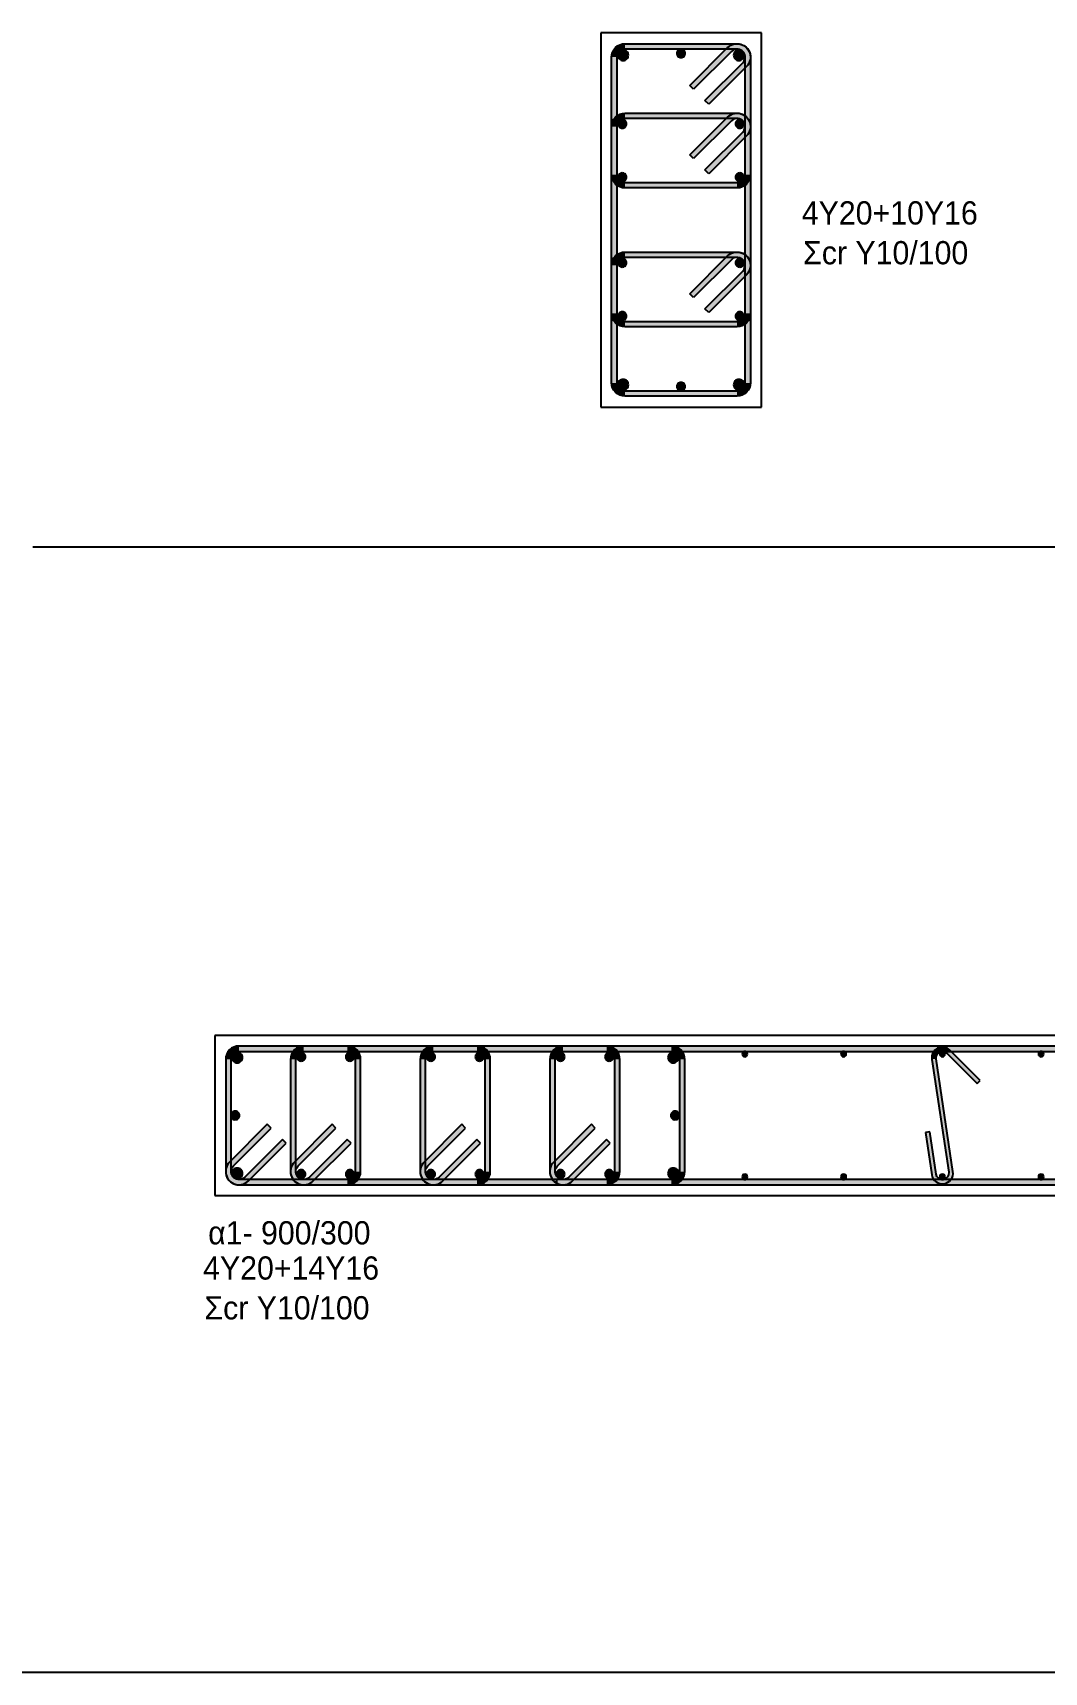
# Model space of a CAD drawing. Header units: millimetres. Extents: x -2171 to 1563, y -1758 to -1505.
# Drawn here: x 583.32 to 592.8, y -1615.62 to -1600.27 of the extents above; entities that cross this region are included whole.
import ezdxf

# ---------------------------------------------------------------- set-up
doc = ezdxf.new("R2010")
doc.units = ezdxf.units.MM
for name, color, linetype in [('Col_Det', 7, 'Continuous'), ('Col_Det_Fill', 7, 'Continuous'), ('Geo_Col_Pro_1', 7, 'Continuous')]:
    doc.layers.add(name, color=color, linetype=linetype)
doc.styles.add('S1Arl22_b_934_161', font='arial.ttf', dxfattribs={"width": 0.933629, "height": 0.002175})

msp = doc.modelspace()

# ---------------------------------------------------------------- hatches: boundary and pattern name
at = {"layer": 'Col_Det_Fill'}
for color, points in [(252, [(588.7966, -1600.499), (588.7466, -1600.499, -0.4142136), (588.8716, -1600.374), (588.8716, -1600.424, 0.4142136)]), (12, [(588.9039, -1600.4813, 0.4142136), (588.8539, -1600.4313, 0.4142136), (588.8039, -1600.4813, 0.4142136), (588.8539, -1600.5313, 0.4142136)]), (252, [(588.8716, -1600.424), (588.8716, -1600.374), (589.9216, -1600.374), (589.9216, -1600.424)]), (12, [(589.4365, -1600.464, 0.4142136), (589.3965, -1600.424, 0.4142136), (589.3565, -1600.464, 0.4142136), (589.3965, -1600.504, 0.4142136)]), (252, [(589.515, -1600.7995), (589.4796, -1600.7642), (589.8332, -1600.4106), (589.8685, -1600.446)]), (252, [(589.8685, -1600.446), (589.8332, -1600.4106, -0.6681786), (590.0466, -1600.499), (589.9966, -1600.499, 0.6681786)]), (12, [(589.9892, -1600.4813, 0.4142136), (589.9392, -1600.4313, 0.4142136), (589.8892, -1600.4813, 0.4142136), (589.9392, -1600.5313, 0.4142136)]), (252, [(589.9216, -1600.424), (589.9216, -1600.374, -0.6681786), (590.01, -1600.5874), (589.9746, -1600.552, 0.6681786)]), (252, [(588.7966, -1603.549), (588.7466, -1603.549), (588.7466, -1600.499), (588.7966, -1600.499)]), (252, [(589.9746, -1600.552), (590.01, -1600.5874), (589.6564, -1600.941), (589.621, -1600.9056)]), (252, [(589.9966, -1600.499), (590.0466, -1600.499), (590.0466, -1603.549), (589.9966, -1603.549)]), (252, [(588.7966, -1601.149), (588.7466, -1601.149, -0.4142136), (588.8716, -1601.024), (588.8716, -1601.074, 0.4142136)]), (252, [(588.8716, -1601.074), (588.8716, -1601.024), (589.9216, -1601.024), (589.9216, -1601.074)]), (252, [(589.515, -1601.4495), (589.4796, -1601.4142), (589.8332, -1601.0606), (589.8685, -1601.096)]), (252, [(589.8685, -1601.096), (589.8332, -1601.0606, -0.6681786), (590.0466, -1601.149), (589.9966, -1601.149, 0.6681786)]), (252, [(589.9216, -1601.074), (589.9216, -1601.024, -0.6681786), (590.01, -1601.2374), (589.9746, -1601.202, 0.6681786)]), (252, [(588.7966, -1601.599), (588.7466, -1601.599), (588.7466, -1601.149), (588.7966, -1601.149)]), (56, [(588.8868, -1601.1243, 0.4142136), (588.8468, -1601.0843, 0.4142136), (588.8068, -1601.1243, 0.4142136), (588.8468, -1601.1643, 0.4142136)]), (252, [(589.9746, -1601.202), (590.01, -1601.2374), (589.6564, -1601.591), (589.621, -1601.5556)]), (56, [(589.9863, -1601.1243, 0.4142136), (589.9463, -1601.0843, 0.4142136), (589.9063, -1601.1243, 0.4142136), (589.9463, -1601.1643, 0.4142136)]), (252, [(589.9966, -1601.149), (590.0466, -1601.149), (590.0466, -1601.599), (589.9966, -1601.599)]), (252, [(588.8716, -1601.674), (588.8716, -1601.724, -0.4142136), (588.7466, -1601.599), (588.7966, -1601.599, 0.4142136)]), (56, [(588.8868, -1601.6238, 0.4142136), (588.8468, -1601.5838, 0.4142136), (588.8068, -1601.6238, 0.4142136), (588.8468, -1601.6638, 0.4142136)]), (252, [(589.9216, -1601.674), (589.9216, -1601.724), (588.8716, -1601.724), (588.8716, -1601.674)]), (56, [(589.9863, -1601.6238, 0.4142136), (589.9463, -1601.5838, 0.4142136), (589.9063, -1601.6238, 0.4142136), (589.9463, -1601.6638, 0.4142136)]), (252, [(589.9966, -1601.599), (590.0466, -1601.599, -0.4142136), (589.9216, -1601.724), (589.9216, -1601.674, 0.4142136)]), (252, [(588.7966, -1602.449), (588.7466, -1602.449, -0.4142136), (588.8716, -1602.324), (588.8716, -1602.374, 0.4142136)]), (252, [(588.7966, -1602.899), (588.7466, -1602.899), (588.7466, -1602.449), (588.7966, -1602.449)]), (56, [(588.8868, -1602.4243, 0.4142136), (588.8468, -1602.3843, 0.4142136), (588.8068, -1602.4243, 0.4142136), (588.8468, -1602.4643, 0.4142136)]), (252, [(588.8716, -1602.374), (588.8716, -1602.324), (589.9216, -1602.324), (589.9216, -1602.374)]), (252, [(589.515, -1602.7495), (589.4796, -1602.7142), (589.8332, -1602.3606), (589.8685, -1602.396)]), (252, [(589.8685, -1602.396), (589.8332, -1602.3606, -0.6681786), (590.0466, -1602.449), (589.9966, -1602.449, 0.6681786)]), (56, [(589.9863, -1602.4243, 0.4142136), (589.9463, -1602.3843, 0.4142136), (589.9063, -1602.4243, 0.4142136), (589.9463, -1602.4643, 0.4142136)]), (252, [(589.9216, -1602.374), (589.9216, -1602.324, -0.6681786), (590.01, -1602.5374), (589.9746, -1602.502, 0.6681786)]), (252, [(589.9966, -1602.449), (590.0466, -1602.449), (590.0466, -1602.899), (589.9966, -1602.899)]), (252, [(589.9746, -1602.502), (590.01, -1602.5374), (589.6564, -1602.891), (589.621, -1602.8556)]), (252, [(588.8716, -1602.974), (588.8716, -1603.024, -0.4142136), (588.7466, -1602.899), (588.7966, -1602.899, 0.4142136)]), (56, [(588.8868, -1602.9238, 0.4142136), (588.8468, -1602.8838, 0.4142136), (588.8068, -1602.9238, 0.4142136), (588.8468, -1602.9638, 0.4142136)]), (56, [(589.9863, -1602.9238, 0.4142136), (589.9463, -1602.8838, 0.4142136), (589.9063, -1602.9238, 0.4142136), (589.9463, -1602.9638, 0.4142136)]), (252, [(589.9966, -1602.899), (590.0466, -1602.899, -0.4142136), (589.9216, -1603.024), (589.9216, -1602.974, 0.4142136)]), (252, [(589.9216, -1602.974), (589.9216, -1603.024), (588.8716, -1603.024), (588.8716, -1602.974)]), (12, [(588.9039, -1603.5667, 0.4142136), (588.8539, -1603.5167, 0.4142136), (588.8039, -1603.5667, 0.4142136), (588.8539, -1603.6167, 0.4142136)]), (12, [(589.9892, -1603.5667, 0.4142136), (589.9392, -1603.5167, 0.4142136), (589.8892, -1603.5667, 0.4142136), (589.9392, -1603.6167, 0.4142136)]), (252, [(588.8716, -1603.624), (588.8716, -1603.674, -0.4142136), (588.7466, -1603.549), (588.7966, -1603.549, 0.4142136)]), (252, [(589.9216, -1603.624), (589.9216, -1603.674), (588.8716, -1603.674), (588.8716, -1603.624)]), (12, [(589.4365, -1603.584, 0.4142136), (589.3965, -1603.544, 0.4142136), (589.3565, -1603.584, 0.4142136), (589.3965, -1603.624, 0.4142136)]), (252, [(589.9966, -1603.549), (590.0466, -1603.549, -0.4142136), (589.9216, -1603.674), (589.9216, -1603.624, 0.4142136)]), (252, [(585.2565, -1609.807), (585.2565, -1609.757, 0.4142136), (585.1315, -1609.882), (585.1815, -1609.882, -0.4142136)]), (12, [(585.1888, -1609.8644, 0.4142136), (585.2388, -1609.9144, 0.4142136), (585.2888, -1609.8644, 0.4142136), (585.2388, -1609.8144, 0.4142136)]), (252, [(589.3065, -1609.807), (589.3065, -1609.757), (585.2565, -1609.757), (585.2565, -1609.807)]), (252, [(585.8636, -1609.807), (585.8636, -1609.757, 0.4142136), (585.7386, -1609.882), (585.7886, -1609.882, -0.4142136)]), (56, [(585.7989, -1609.8573, 0.4142136), (585.8389, -1609.8973, 0.4142136), (585.8789, -1609.8573, 0.4142136), (585.8389, -1609.8173, 0.4142136)]), (252, [(586.2707, -1609.807), (586.2707, -1609.757), (585.8636, -1609.757), (585.8636, -1609.807)]), (56, [(586.2555, -1609.8573, 0.4142136), (586.2955, -1609.8973, 0.4142136), (586.3355, -1609.8573, 0.4142136), (586.2955, -1609.8173, 0.4142136)]), (252, [(586.3457, -1609.882), (586.3957, -1609.882, 0.4142136), (586.2707, -1609.757), (586.2707, -1609.807, -0.4142136)]), (252, [(587.0779, -1609.807), (587.0779, -1609.757, 0.4142136), (586.9529, -1609.882), (587.0029, -1609.882, -0.4142136)]), (56, [(587.0131, -1609.8573, 0.4142136), (587.0531, -1609.8973, 0.4142136), (587.0931, -1609.8573, 0.4142136), (587.0531, -1609.8173, 0.4142136)]), (252, [(587.485, -1609.807), (587.485, -1609.757), (587.0779, -1609.757), (587.0779, -1609.807)]), (56, [(587.4698, -1609.8573, 0.4142136), (587.5098, -1609.8973, 0.4142136), (587.5498, -1609.8573, 0.4142136), (587.5098, -1609.8173, 0.4142136)]), (252, [(587.56, -1609.882), (587.61, -1609.882, 0.4142136), (587.485, -1609.757), (587.485, -1609.807, -0.4142136)]), (252, [(588.2922, -1609.807), (588.2922, -1609.757, 0.4142136), (588.1672, -1609.882), (588.2172, -1609.882, -0.4142136)]), (56, [(588.2274, -1609.8573, 0.4142136), (588.2674, -1609.8973, 0.4142136), (588.3074, -1609.8573, 0.4142136), (588.2674, -1609.8173, 0.4142136)]), (252, [(600.0837, -1609.807), (600.0837, -1609.757), (588.2299, -1609.757), (588.2299, -1609.807)]), (252, [(588.6993, -1609.807), (588.6993, -1609.757), (588.2922, -1609.757), (588.2922, -1609.807)]), (56, [(588.6841, -1609.8573, 0.4142136), (588.7241, -1609.8973, 0.4142136), (588.7641, -1609.8573, 0.4142136), (588.7241, -1609.8173, 0.4142136)]), (252, [(588.7743, -1609.882), (588.8243, -1609.882, 0.4142136), (588.6993, -1609.757), (588.6993, -1609.807, -0.4142136)]), (12, [(589.2741, -1609.8644, 0.4142136), (589.3241, -1609.9144, 0.4142136), (589.3741, -1609.8644, 0.4142136), (589.3241, -1609.8144, 0.4142136)]), (252, [(589.3815, -1609.882), (589.4315, -1609.882, 0.4142136), (589.3065, -1609.757), (589.3065, -1609.807, -0.4142136)]), (133, [(589.9694, -1609.832, 0.4142136), (589.9944, -1609.857, 0.4142136), (590.0194, -1609.832, 0.4142136), (589.9944, -1609.807, 0.4142136)]), (133, [(590.8944, -1609.832, 0.4142136), (590.9194, -1609.857, 0.4142136), (590.9444, -1609.832, 0.4142136), (590.9194, -1609.807, 0.4142136)]), (252, [(591.7455, -1609.8819), (591.7851, -1609.8759, -0.7233449), (591.8868, -1609.8246), (591.9151, -1609.7963, 0.7233449)]), (133, [(591.8194, -1609.832, 0.4142136), (591.8444, -1609.857, 0.4142136), (591.8694, -1609.832, 0.4142136), (591.8444, -1609.807, 0.4142136)]), (252, [(591.9151, -1609.7963), (591.8868, -1609.8246), (592.1697, -1610.1075), (592.1979, -1610.0792)]), (133, [(592.7444, -1609.832, 0.4142136), (592.7694, -1609.857, 0.4142136), (592.7944, -1609.832, 0.4142136), (592.7694, -1609.807, 0.4142136)]), (252, [(585.1815, -1609.882), (585.1315, -1609.882), (585.1315, -1610.932), (585.1815, -1610.932)]), (252, [(585.7886, -1609.882), (585.7386, -1609.882), (585.7386, -1610.932), (585.7886, -1610.932)]), (252, [(586.3457, -1610.932), (586.3957, -1610.932), (586.3957, -1609.882), (586.3457, -1609.882)]), (252, [(587.0029, -1609.882), (586.9529, -1609.882), (586.9529, -1610.932), (587.0029, -1610.932)]), (252, [(587.56, -1610.932), (587.61, -1610.932), (587.61, -1609.882), (587.56, -1609.882)]), (252, [(588.2172, -1609.882), (588.1672, -1609.882), (588.1672, -1610.932), (588.2172, -1610.932)]), (252, [(588.7743, -1610.932), (588.8243, -1610.932), (588.8243, -1609.882), (588.7743, -1609.882)]), (252, [(589.3815, -1610.932), (589.4315, -1610.932), (589.4315, -1609.882), (589.3815, -1609.882)]), (252, [(591.9037, -1610.9382), (591.9433, -1610.9322), (591.7851, -1609.8759), (591.7455, -1609.8819)]), (133, [(585.1815, -1610.4071, 0.4142136), (585.2215, -1610.4471, 0.4142136), (585.2615, -1610.4071, 0.4142136), (585.2215, -1610.3671, 0.4142136)]), (133, [(589.3015, -1610.407, 0.4142136), (589.3415, -1610.447, 0.4142136), (589.3815, -1610.407, 0.4142136), (589.3415, -1610.367, 0.4142136)]), (252, [(585.557, -1610.5255), (585.5216, -1610.4901), (585.1681, -1610.8437), (585.2034, -1610.879)]), (252, [(586.1641, -1610.5255), (586.1288, -1610.4901), (585.7752, -1610.8437), (585.8106, -1610.879)]), (252, [(587.3784, -1610.5255), (587.3431, -1610.4901), (586.9895, -1610.8437), (587.0249, -1610.879)]), (252, [(588.5927, -1610.5255), (588.5573, -1610.4901), (588.2038, -1610.8437), (588.2391, -1610.879)]), (252, [(591.7258, -1610.5603), (591.6862, -1610.5663), (591.7455, -1610.9619), (591.7851, -1610.9559)]), (252, [(585.3095, -1610.9851), (585.3448, -1611.0204), (585.6984, -1610.6669), (585.663, -1610.6315)]), (252, [(585.9166, -1610.9851), (585.952, -1611.0204), (586.3055, -1610.6669), (586.2702, -1610.6315)]), (252, [(587.1309, -1610.9851), (587.1663, -1611.0204), (587.5198, -1610.6669), (587.4845, -1610.6315)]), (252, [(588.3452, -1610.9851), (588.3806, -1611.0204), (588.7341, -1610.6669), (588.6988, -1610.6315)]), (252, [(585.2034, -1610.879), (585.1681, -1610.8437, 0.6681786), (585.2565, -1611.057), (585.2565, -1611.007, -0.6681786)]), (252, [(585.8106, -1610.879), (585.7752, -1610.8437, 0.6681786), (585.8636, -1611.057), (585.8636, -1611.007, -0.6681786)]), (252, [(587.0249, -1610.879), (586.9895, -1610.8437, 0.6681786), (587.0779, -1611.057), (587.0779, -1611.007, -0.6681786)]), (252, [(588.2391, -1610.879), (588.2038, -1610.8437, 0.6681786), (588.2922, -1611.057), (588.2922, -1611.007, -0.6681786)]), (252, [(585.1815, -1610.932), (585.1315, -1610.932, 0.6681786), (585.3448, -1611.0204), (585.3095, -1610.9851, -0.6681786)]), (12, [(585.1888, -1610.9497, 0.4142136), (585.2388, -1610.9997, 0.4142136), (585.2888, -1610.9497, 0.4142136), (585.2388, -1610.8997, 0.4142136)]), (252, [(585.2565, -1611.007), (585.2565, -1611.057), (589.3065, -1611.057), (589.3065, -1611.007)]), (252, [(585.7886, -1610.932), (585.7386, -1610.932, 0.6681786), (585.952, -1611.0204), (585.9166, -1610.9851, -0.6681786)]), (56, [(585.7989, -1610.9568, 0.4142136), (585.8389, -1610.9968, 0.4142136), (585.8789, -1610.9568, 0.4142136), (585.8389, -1610.9168, 0.4142136)]), (252, [(585.8636, -1611.007), (585.8636, -1611.057), (586.2707, -1611.057), (586.2707, -1611.007)]), (56, [(586.2555, -1610.9568, 0.4142136), (586.2955, -1610.9968, 0.4142136), (586.3355, -1610.9568, 0.4142136), (586.2955, -1610.9168, 0.4142136)]), (252, [(586.2707, -1611.007), (586.2707, -1611.057, 0.4142136), (586.3957, -1610.932), (586.3457, -1610.932, -0.4142136)]), (252, [(587.0029, -1610.932), (586.9529, -1610.932, 0.6681786), (587.1663, -1611.0204), (587.1309, -1610.9851, -0.6681786)]), (56, [(587.0131, -1610.9568, 0.4142136), (587.0531, -1610.9968, 0.4142136), (587.0931, -1610.9568, 0.4142136), (587.0531, -1610.9168, 0.4142136)]), (252, [(587.0779, -1611.007), (587.0779, -1611.057), (587.485, -1611.057), (587.485, -1611.007)]), (56, [(587.4698, -1610.9568, 0.4142136), (587.5098, -1610.9968, 0.4142136), (587.5498, -1610.9568, 0.4142136), (587.5098, -1610.9168, 0.4142136)]), (252, [(587.485, -1611.007), (587.485, -1611.057, 0.4142136), (587.61, -1610.932), (587.56, -1610.932, -0.4142136)]), (252, [(588.2172, -1610.932), (588.1672, -1610.932, 0.6681786), (588.3806, -1611.0204), (588.3452, -1610.9851, -0.6681786)]), (56, [(588.2274, -1610.9568, 0.4142136), (588.2674, -1610.9968, 0.4142136), (588.3074, -1610.9568, 0.4142136), (588.2674, -1610.9168, 0.4142136)]), (252, [(588.2299, -1611.007), (588.2299, -1611.057), (600.0837, -1611.057), (600.0837, -1611.007)]), (252, [(588.2922, -1611.007), (588.2922, -1611.057), (588.6993, -1611.057), (588.6993, -1611.007)]), (56, [(588.6841, -1610.9568, 0.4142136), (588.7241, -1610.9968, 0.4142136), (588.7641, -1610.9568, 0.4142136), (588.7241, -1610.9168, 0.4142136)]), (252, [(588.6993, -1611.007), (588.6993, -1611.057, 0.4142136), (588.8243, -1610.932), (588.7743, -1610.932, -0.4142136)]), (12, [(589.2741, -1610.9497, 0.4142136), (589.3241, -1610.9997, 0.4142136), (589.3741, -1610.9497, 0.4142136), (589.3241, -1610.8997, 0.4142136)]), (252, [(589.3065, -1611.007), (589.3065, -1611.057, 0.4142136), (589.4315, -1610.932), (589.3815, -1610.932, -0.4142136)]), (133, [(589.9694, -1610.982, 0.4142136), (589.9944, -1611.007, 0.4142136), (590.0194, -1610.982, 0.4142136), (589.9944, -1610.957, 0.4142136)]), (133, [(590.8944, -1610.982, 0.4142136), (590.9194, -1611.007, 0.4142136), (590.9444, -1610.982, 0.4142136), (590.9194, -1610.957, 0.4142136)]), (252, [(591.7851, -1610.9559), (591.7455, -1610.9619, 1), (591.9433, -1610.9322), (591.9037, -1610.9382, -1)]), (133, [(591.8194, -1610.982, 0.4142136), (591.8444, -1611.007, 0.4142136), (591.8694, -1610.982, 0.4142136), (591.8444, -1610.957, 0.4142136)]), (133, [(592.7444, -1610.982, 0.4142136), (592.7694, -1611.007, 0.4142136), (592.7944, -1610.982, 0.4142136), (592.7694, -1610.957, 0.4142136)])]:
    msp.add_hatch(color=color, dxfattribs=at).paths.add_polyline_path(points)

# ---------------------------------------------------------------- linework, layer by layer
at = {"layer": 'Col_Det', "color": 7}
for points in [[(590.1491, -1600.2715), (588.6441, -1600.2715)], [(588.6441, -1600.2715), (588.6441, -1603.7765)], [(590.1491, -1603.7765), (590.1491, -1600.2715)], [(588.8716, -1600.374), (589.9216, -1600.374)], [(589.9216, -1600.424), (588.8716, -1600.424)], [(589.4796, -1600.7642), (589.8332, -1600.4106)], [(589.8685, -1600.446), (589.515, -1600.7995)], [(588.7466, -1603.549), (588.7466, -1600.499)], [(588.7966, -1600.499), (588.7966, -1603.549)], [(589.621, -1600.9056), (589.9746, -1600.552)], [(590.01, -1600.5874), (589.6564, -1600.941)], [(589.9966, -1603.549), (589.9966, -1600.499)], [(590.0466, -1600.499), (590.0466, -1603.549)], [(589.515, -1600.7995), (589.4796, -1600.7642)], [(589.6564, -1600.941), (589.621, -1600.9056)], [(588.8716, -1601.024), (589.9216, -1601.024)], [(589.9216, -1601.074), (588.8716, -1601.074)], [(589.4796, -1601.4142), (589.8332, -1601.0606)], [(588.7466, -1601.599), (588.7466, -1601.149)], [(588.7966, -1601.149), (588.7966, -1601.599)], [(589.8685, -1601.096), (589.515, -1601.4495)], [(589.621, -1601.5556), (589.9746, -1601.202)], [(589.9966, -1601.599), (589.9966, -1601.149)], [(590.0466, -1601.149), (590.0466, -1601.599)], [(590.01, -1601.2374), (589.6564, -1601.591)], [(589.515, -1601.4495), (589.4796, -1601.4142)], [(588.8716, -1601.674), (589.9216, -1601.674)], [(589.6564, -1601.591), (589.621, -1601.5556)], [(589.9216, -1601.724), (588.8716, -1601.724)], [(588.7466, -1602.899), (588.7466, -1602.449)], [(588.7966, -1602.449), (588.7966, -1602.899)], [(588.8716, -1602.324), (589.9216, -1602.324)], [(589.9216, -1602.374), (588.8716, -1602.374)], [(589.4796, -1602.7142), (589.8332, -1602.3606)], [(589.8685, -1602.396), (589.515, -1602.7495)], [(589.9966, -1602.899), (589.9966, -1602.449)], [(590.0466, -1602.449), (590.0466, -1602.899)], [(589.621, -1602.8556), (589.9746, -1602.502)], [(590.01, -1602.5374), (589.6564, -1602.891)], [(589.515, -1602.7495), (589.4796, -1602.7142)], [(589.6564, -1602.891), (589.621, -1602.8556)], [(588.8716, -1602.974), (589.9216, -1602.974)], [(589.9216, -1603.024), (588.8716, -1603.024)], [(588.8716, -1603.624), (589.9216, -1603.624)], [(589.9216, -1603.674), (588.8716, -1603.674)], [(588.6441, -1603.7765), (590.1491, -1603.7765)], [(603.2822, -1609.657), (585.0315, -1609.657)], [(585.0315, -1609.657), (585.0315, -1611.157)], [(589.3065, -1609.757), (585.2565, -1609.757)], [(585.2565, -1609.807), (589.3065, -1609.807)], [(586.2707, -1609.757), (585.8636, -1609.757)], [(585.8636, -1609.807), (586.2707, -1609.807)], [(587.485, -1609.757), (587.0779, -1609.757)], [(587.0779, -1609.807), (587.485, -1609.807)], [(600.0837, -1609.757), (588.2299, -1609.757)], [(588.2299, -1609.757), (588.2299, -1609.807)], [(588.2299, -1609.807), (600.0837, -1609.807)], [(588.6993, -1609.757), (588.2922, -1609.757)], [(588.2922, -1609.807), (588.6993, -1609.807)], [(592.1979, -1610.0792), (591.9151, -1609.7963)], [(585.1315, -1609.882), (585.1315, -1610.932)], [(585.1815, -1610.932), (585.1815, -1609.882)], [(585.7386, -1609.882), (585.7386, -1610.932)], [(585.7886, -1610.932), (585.7886, -1609.882)], [(586.3457, -1609.882), (586.3457, -1610.932)], [(586.3957, -1610.932), (586.3957, -1609.882)], [(586.9529, -1609.882), (586.9529, -1610.932)], [(587.0029, -1610.932), (587.0029, -1609.882)], [(587.56, -1609.882), (587.56, -1610.932)], [(587.61, -1610.932), (587.61, -1609.882)], [(588.1672, -1609.882), (588.1672, -1610.932)], [(588.2172, -1610.932), (588.2172, -1609.882)], [(588.7743, -1609.882), (588.7743, -1610.932)], [(588.8243, -1610.932), (588.8243, -1609.882)], [(589.3815, -1609.882), (589.3815, -1610.932)], [(589.4315, -1610.932), (589.4315, -1609.882)], [(591.7455, -1609.8819), (591.9037, -1610.9382)], [(591.9433, -1610.9322), (591.7851, -1609.8759)], [(591.8868, -1609.8246), (592.1697, -1610.1075)], [(592.1697, -1610.1075), (592.1979, -1610.0792)], [(585.5216, -1610.4901), (585.1681, -1610.8437)], [(585.2034, -1610.879), (585.557, -1610.5255)], [(585.557, -1610.5255), (585.5216, -1610.4901)], [(586.1288, -1610.4901), (585.7752, -1610.8437)], [(585.8106, -1610.879), (586.1641, -1610.5255)], [(586.1641, -1610.5255), (586.1288, -1610.4901)], [(587.3431, -1610.4901), (586.9895, -1610.8437)], [(587.0249, -1610.879), (587.3784, -1610.5255)], [(587.3784, -1610.5255), (587.3431, -1610.4901)], [(588.5573, -1610.4901), (588.2038, -1610.8437)], [(588.2391, -1610.879), (588.5927, -1610.5255)], [(588.5927, -1610.5255), (588.5573, -1610.4901)], [(591.7258, -1610.5603), (591.6862, -1610.5663)], [(591.6862, -1610.5663), (591.7455, -1610.9619)], [(591.7851, -1610.9559), (591.7258, -1610.5603)], [(585.663, -1610.6315), (585.3095, -1610.9851)], [(585.3448, -1611.0204), (585.6984, -1610.6669)], [(585.6984, -1610.6669), (585.663, -1610.6315)], [(586.2702, -1610.6315), (585.9166, -1610.9851)], [(585.952, -1611.0204), (586.3055, -1610.6669)], [(586.3055, -1610.6669), (586.2702, -1610.6315)], [(587.4845, -1610.6315), (587.1309, -1610.9851)], [(587.1663, -1611.0204), (587.5198, -1610.6669)], [(587.5198, -1610.6669), (587.4845, -1610.6315)], [(588.6988, -1610.6315), (588.3452, -1610.9851)], [(588.3806, -1611.0204), (588.7341, -1610.6669)], [(588.7341, -1610.6669), (588.6988, -1610.6315)], [(589.3065, -1611.007), (585.2565, -1611.007)], [(586.2707, -1611.007), (585.8636, -1611.007)], [(587.485, -1611.007), (587.0779, -1611.007)], [(588.2299, -1611.007), (588.2299, -1611.057)], [(600.0837, -1611.007), (588.2299, -1611.007)], [(588.6993, -1611.007), (588.2922, -1611.007)], [(585.0315, -1611.157), (603.2822, -1611.157)], [(585.2565, -1611.057), (589.3065, -1611.057)], [(585.8636, -1611.057), (586.2707, -1611.057)], [(587.0779, -1611.057), (587.485, -1611.057)], [(588.2299, -1611.057), (600.0837, -1611.057)], [(588.2922, -1611.057), (588.6993, -1611.057)]]:
    msp.add_lwpolyline(points, dxfattribs=at)
for points in [[(588.7466, -1600.499, -0.4142136), (588.8716, -1600.374)], [(588.8716, -1600.424, 0.4142136), (588.7966, -1600.499, 0.4142136)], [(588.8539, -1600.4313, 0.4142136), (588.8039, -1600.4813, 0.4142136)], [(588.9039, -1600.4813, 0.4142136), (588.8539, -1600.4313, 0.4142136)], [(589.3965, -1600.424, 0.4142136), (589.3565, -1600.464, 0.4142136)], [(589.4365, -1600.464, 0.4142136), (589.3965, -1600.424, 0.4142136)], [(589.8332, -1600.4106, -0.6681786), (590.0466, -1600.499)], [(589.9966, -1600.499, 0.6681786), (589.8685, -1600.446, 0.6681786)], [(589.9392, -1600.4313, 0.4142136), (589.8892, -1600.4813, 0.4142136)], [(589.9216, -1600.374, -0.6681786), (590.01, -1600.5874)], [(589.9746, -1600.552, 0.6681786), (589.9216, -1600.424, 0.6681786)], [(589.9892, -1600.4813, 0.4142136), (589.9392, -1600.4313, 0.4142136)], [(588.8039, -1600.4813, 0.4142136), (588.8539, -1600.5313, 0.4142136)], [(588.8539, -1600.5313, 0.4142136), (588.9039, -1600.4813, 0.4142136)], [(589.3565, -1600.464, 0.4142136), (589.3965, -1600.504, 0.4142136)], [(589.3965, -1600.504, 0.4142136), (589.4365, -1600.464, 0.4142136)], [(589.8892, -1600.4813, 0.4142136), (589.9392, -1600.5313, 0.4142136)], [(589.9392, -1600.5313, 0.4142136), (589.9892, -1600.4813, 0.4142136)], [(588.7466, -1601.149, -0.4142136), (588.8716, -1601.024)], [(588.8716, -1601.074, 0.4142136), (588.7966, -1601.149, 0.4142136)], [(589.8332, -1601.0606, -0.6681786), (590.0466, -1601.149)], [(589.9966, -1601.149, 0.6681786), (589.8685, -1601.096, 0.6681786)], [(589.9216, -1601.024, -0.6681786), (590.01, -1601.2374)], [(589.9746, -1601.202, 0.6681786), (589.9216, -1601.074, 0.6681786)], [(588.8468, -1601.0843, 0.4142136), (588.8068, -1601.1243, 0.4142136)], [(588.8068, -1601.1243, 0.4142136), (588.8468, -1601.1643, 0.4142136)], [(588.8868, -1601.1243, 0.4142136), (588.8468, -1601.0843, 0.4142136)], [(588.8468, -1601.1643, 0.4142136), (588.8868, -1601.1243, 0.4142136)], [(589.9463, -1601.0843, 0.4142136), (589.9063, -1601.1243, 0.4142136)], [(589.9063, -1601.1243, 0.4142136), (589.9463, -1601.1643, 0.4142136)], [(589.9863, -1601.1243, 0.4142136), (589.9463, -1601.0843, 0.4142136)], [(589.9463, -1601.1643, 0.4142136), (589.9863, -1601.1243, 0.4142136)], [(588.8716, -1601.724, -0.4142136), (588.7466, -1601.599)], [(588.7966, -1601.599, 0.4142136), (588.8716, -1601.674, 0.4142136)], [(588.8468, -1601.5838, 0.4142136), (588.8068, -1601.6238, 0.4142136)], [(588.8068, -1601.6238, 0.4142136), (588.8468, -1601.6638, 0.4142136)], [(588.8868, -1601.6238, 0.4142136), (588.8468, -1601.5838, 0.4142136)], [(588.8468, -1601.6638, 0.4142136), (588.8868, -1601.6238, 0.4142136)], [(589.9463, -1601.5838, 0.4142136), (589.9063, -1601.6238, 0.4142136)], [(589.9063, -1601.6238, 0.4142136), (589.9463, -1601.6638, 0.4142136)], [(590.0466, -1601.599, -0.4142136), (589.9216, -1601.724)], [(589.9216, -1601.674, 0.4142136), (589.9966, -1601.599, 0.4142136)], [(589.9863, -1601.6238, 0.4142136), (589.9463, -1601.5838, 0.4142136)], [(589.9463, -1601.6638, 0.4142136), (589.9863, -1601.6238, 0.4142136)], [(588.7466, -1602.449, -0.4142136), (588.8716, -1602.324)], [(588.8716, -1602.374, 0.4142136), (588.7966, -1602.449, 0.4142136)], [(588.8468, -1602.3843, 0.4142136), (588.8068, -1602.4243, 0.4142136)], [(588.8068, -1602.4243, 0.4142136), (588.8468, -1602.4643, 0.4142136)], [(588.8868, -1602.4243, 0.4142136), (588.8468, -1602.3843, 0.4142136)], [(588.8468, -1602.4643, 0.4142136), (588.8868, -1602.4243, 0.4142136)], [(589.8332, -1602.3606, -0.6681786), (590.0466, -1602.449)], [(589.9966, -1602.449, 0.6681786), (589.8685, -1602.396, 0.6681786)], [(589.9463, -1602.3843, 0.4142136), (589.9063, -1602.4243, 0.4142136)], [(589.9063, -1602.4243, 0.4142136), (589.9463, -1602.4643, 0.4142136)], [(589.9216, -1602.324, -0.6681786), (590.01, -1602.5374)], [(589.9746, -1602.502, 0.6681786), (589.9216, -1602.374, 0.6681786)], [(589.9863, -1602.4243, 0.4142136), (589.9463, -1602.3843, 0.4142136)], [(589.9463, -1602.4643, 0.4142136), (589.9863, -1602.4243, 0.4142136)], [(588.8716, -1603.024, -0.4142136), (588.7466, -1602.899)], [(588.7966, -1602.899, 0.4142136), (588.8716, -1602.974, 0.4142136)], [(588.8468, -1602.8838, 0.4142136), (588.8068, -1602.9238, 0.4142136)], [(588.8868, -1602.9238, 0.4142136), (588.8468, -1602.8838, 0.4142136)], [(589.9463, -1602.8838, 0.4142136), (589.9063, -1602.9238, 0.4142136)], [(590.0466, -1602.899, -0.4142136), (589.9216, -1603.024)], [(589.9216, -1602.974, 0.4142136), (589.9966, -1602.899, 0.4142136)], [(589.9863, -1602.9238, 0.4142136), (589.9463, -1602.8838, 0.4142136)], [(588.8068, -1602.9238, 0.4142136), (588.8468, -1602.9638, 0.4142136)], [(588.8468, -1602.9638, 0.4142136), (588.8868, -1602.9238, 0.4142136)], [(589.9063, -1602.9238, 0.4142136), (589.9463, -1602.9638, 0.4142136)], [(589.9463, -1602.9638, 0.4142136), (589.9863, -1602.9238, 0.4142136)], [(588.8539, -1603.5167, 0.4142136), (588.8039, -1603.5667, 0.4142136)], [(588.9039, -1603.5667, 0.4142136), (588.8539, -1603.5167, 0.4142136)], [(589.9392, -1603.5167, 0.4142136), (589.8892, -1603.5667, 0.4142136)], [(589.9892, -1603.5667, 0.4142136), (589.9392, -1603.5167, 0.4142136)], [(588.8716, -1603.674, -0.4142136), (588.7466, -1603.549)], [(588.7966, -1603.549, 0.4142136), (588.8716, -1603.624, 0.4142136)], [(588.8039, -1603.5667, 0.4142136), (588.8539, -1603.6167, 0.4142136)], [(588.8539, -1603.6167, 0.4142136), (588.9039, -1603.5667, 0.4142136)], [(589.3965, -1603.544, 0.4142136), (589.3565, -1603.584, 0.4142136)], [(589.3565, -1603.584, 0.4142136), (589.3965, -1603.624, 0.4142136)], [(589.4365, -1603.584, 0.4142136), (589.3965, -1603.544, 0.4142136)], [(589.3965, -1603.624, 0.4142136), (589.4365, -1603.584, 0.4142136)], [(589.8892, -1603.5667, 0.4142136), (589.9392, -1603.6167, 0.4142136)], [(590.0466, -1603.549, -0.4142136), (589.9216, -1603.674)], [(589.9216, -1603.624, 0.4142136), (589.9966, -1603.549, 0.4142136)], [(589.9392, -1603.6167, 0.4142136), (589.9892, -1603.5667, 0.4142136)], [(585.2565, -1609.757, 0.4142136), (585.1315, -1609.882)], [(585.1815, -1609.882, -0.4142136), (585.2565, -1609.807, -0.4142136)], [(585.2388, -1609.8144, 0.4142136), (585.1888, -1609.8644, 0.4142136)], [(585.2888, -1609.8644, 0.4142136), (585.2388, -1609.8144, 0.4142136)], [(585.8636, -1609.757, 0.4142136), (585.7386, -1609.882)], [(585.7886, -1609.882, -0.4142136), (585.8636, -1609.807, -0.4142136)], [(585.8389, -1609.8173, 0.4142136), (585.7989, -1609.8573, 0.4142136)], [(585.8789, -1609.8573, 0.4142136), (585.8389, -1609.8173, 0.4142136)], [(586.2955, -1609.8173, 0.4142136), (586.2555, -1609.8573, 0.4142136)], [(586.3957, -1609.882, 0.4142136), (586.2707, -1609.757)], [(586.2707, -1609.807, -0.4142136), (586.3457, -1609.882, -0.4142136)], [(586.3355, -1609.8573, 0.4142136), (586.2955, -1609.8173, 0.4142136)], [(587.0779, -1609.757, 0.4142136), (586.9529, -1609.882)], [(587.0029, -1609.882, -0.4142136), (587.0779, -1609.807, -0.4142136)], [(587.0531, -1609.8173, 0.4142136), (587.0131, -1609.8573, 0.4142136)], [(587.0931, -1609.8573, 0.4142136), (587.0531, -1609.8173, 0.4142136)], [(587.5098, -1609.8173, 0.4142136), (587.4698, -1609.8573, 0.4142136)], [(587.61, -1609.882, 0.4142136), (587.485, -1609.757)], [(587.485, -1609.807, -0.4142136), (587.56, -1609.882, -0.4142136)], [(587.5498, -1609.8573, 0.4142136), (587.5098, -1609.8173, 0.4142136)], [(588.2922, -1609.757, 0.4142136), (588.1672, -1609.882)], [(588.2172, -1609.882, -0.4142136), (588.2922, -1609.807, -0.4142136)], [(588.2674, -1609.8173, 0.4142136), (588.2274, -1609.8573, 0.4142136)], [(588.3074, -1609.8573, 0.4142136), (588.2674, -1609.8173, 0.4142136)], [(588.7241, -1609.8173, 0.4142136), (588.6841, -1609.8573, 0.4142136)], [(588.8243, -1609.882, 0.4142136), (588.6993, -1609.757)], [(588.6993, -1609.807, -0.4142136), (588.7743, -1609.882, -0.4142136)], [(588.7641, -1609.8573, 0.4142136), (588.7241, -1609.8173, 0.4142136)], [(589.3241, -1609.8144, 0.4142136), (589.2741, -1609.8644, 0.4142136)], [(589.4315, -1609.882, 0.4142136), (589.3065, -1609.757)], [(589.3065, -1609.807, -0.4142136), (589.3815, -1609.882, -0.4142136)], [(589.3741, -1609.8644, 0.4142136), (589.3241, -1609.8144, 0.4142136)], [(589.9944, -1609.807, 0.4142136), (589.9694, -1609.832, 0.4142136)], [(590.0194, -1609.832, 0.4142136), (589.9944, -1609.807, 0.4142136)], [(590.9194, -1609.807, 0.4142136), (590.8944, -1609.832, 0.4142136)], [(590.9444, -1609.832, 0.4142136), (590.9194, -1609.807, 0.4142136)], [(591.9151, -1609.7963, 0.7233449), (591.7455, -1609.8819, 0.7233449)], [(591.7851, -1609.8759, -0.7233449), (591.8868, -1609.8246)], [(591.8444, -1609.807, 0.4142136), (591.8194, -1609.832, 0.4142136)], [(591.8694, -1609.832, 0.4142136), (591.8444, -1609.807, 0.4142136)], [(592.7694, -1609.807, 0.4142136), (592.7444, -1609.832, 0.4142136)], [(592.7944, -1609.832, 0.4142136), (592.7694, -1609.807, 0.4142136)], [(585.1888, -1609.8644, 0.4142136), (585.2388, -1609.9144, 0.4142136)], [(585.2388, -1609.9144, 0.4142136), (585.2888, -1609.8644, 0.4142136)], [(585.7989, -1609.8573, 0.4142136), (585.8389, -1609.8973, 0.4142136)], [(585.8389, -1609.8973, 0.4142136), (585.8789, -1609.8573, 0.4142136)], [(586.2555, -1609.8573, 0.4142136), (586.2955, -1609.8973, 0.4142136)], [(586.2955, -1609.8973, 0.4142136), (586.3355, -1609.8573, 0.4142136)], [(587.0131, -1609.8573, 0.4142136), (587.0531, -1609.8973, 0.4142136)], [(587.0531, -1609.8973, 0.4142136), (587.0931, -1609.8573, 0.4142136)], [(587.4698, -1609.8573, 0.4142136), (587.5098, -1609.8973, 0.4142136)], [(587.5098, -1609.8973, 0.4142136), (587.5498, -1609.8573, 0.4142136)], [(588.2274, -1609.8573, 0.4142136), (588.2674, -1609.8973, 0.4142136)], [(588.2674, -1609.8973, 0.4142136), (588.3074, -1609.8573, 0.4142136)], [(588.6841, -1609.8573, 0.4142136), (588.7241, -1609.8973, 0.4142136)], [(588.7241, -1609.8973, 0.4142136), (588.7641, -1609.8573, 0.4142136)], [(589.2741, -1609.8644, 0.4142136), (589.3241, -1609.9144, 0.4142136)], [(589.3241, -1609.9144, 0.4142136), (589.3741, -1609.8644, 0.4142136)], [(589.9694, -1609.832, 0.4142136), (589.9944, -1609.857, 0.4142136)], [(589.9944, -1609.857, 0.4142136), (590.0194, -1609.832, 0.4142136)], [(590.8944, -1609.832, 0.4142136), (590.9194, -1609.857, 0.4142136)], [(590.9194, -1609.857, 0.4142136), (590.9444, -1609.832, 0.4142136)], [(591.8194, -1609.832, 0.4142136), (591.8444, -1609.857, 0.4142136)], [(591.8444, -1609.857, 0.4142136), (591.8694, -1609.832, 0.4142136)], [(592.7444, -1609.832, 0.4142136), (592.7694, -1609.857, 0.4142136)], [(592.7694, -1609.857, 0.4142136), (592.7944, -1609.832, 0.4142136)], [(585.2215, -1610.3671, 0.4142136), (585.1815, -1610.4071, 0.4142136)], [(585.1815, -1610.4071, 0.4142136), (585.2215, -1610.4471, 0.4142136)], [(585.2615, -1610.4071, 0.4142136), (585.2215, -1610.3671, 0.4142136)], [(585.2215, -1610.4471, 0.4142136), (585.2615, -1610.4071, 0.4142136)], [(589.3415, -1610.367, 0.4142136), (589.3015, -1610.407, 0.4142136)], [(589.3015, -1610.407, 0.4142136), (589.3415, -1610.447, 0.4142136)], [(589.3815, -1610.407, 0.4142136), (589.3415, -1610.367, 0.4142136)], [(589.3415, -1610.447, 0.4142136), (589.3815, -1610.407, 0.4142136)], [(585.1681, -1610.8437, 0.6681786), (585.2565, -1611.057)], [(585.2565, -1611.007, -0.6681786), (585.2034, -1610.879, -0.6681786)], [(585.7752, -1610.8437, 0.6681786), (585.8636, -1611.057)], [(585.8636, -1611.007, -0.6681786), (585.8106, -1610.879, -0.6681786)], [(586.9895, -1610.8437, 0.6681786), (587.0779, -1611.057)], [(587.0779, -1611.007, -0.6681786), (587.0249, -1610.879, -0.6681786)], [(588.2038, -1610.8437, 0.6681786), (588.2922, -1611.057)], [(588.2922, -1611.007, -0.6681786), (588.2391, -1610.879, -0.6681786)], [(585.1315, -1610.932, 0.6681786), (585.3448, -1611.0204)], [(585.3095, -1610.9851, -0.6681786), (585.1815, -1610.932, -0.6681786)], [(585.2388, -1610.8997, 0.4142136), (585.1888, -1610.9497, 0.4142136)], [(585.1888, -1610.9497, 0.4142136), (585.2388, -1610.9997, 0.4142136)], [(585.2888, -1610.9497, 0.4142136), (585.2388, -1610.8997, 0.4142136)], [(585.2388, -1610.9997, 0.4142136), (585.2888, -1610.9497, 0.4142136)], [(585.7386, -1610.932, 0.6681786), (585.952, -1611.0204)], [(585.9166, -1610.9851, -0.6681786), (585.7886, -1610.932, -0.6681786)], [(585.8389, -1610.9168, 0.4142136), (585.7989, -1610.9568, 0.4142136)], [(585.7989, -1610.9568, 0.4142136), (585.8389, -1610.9968, 0.4142136)], [(585.8789, -1610.9568, 0.4142136), (585.8389, -1610.9168, 0.4142136)], [(585.8389, -1610.9968, 0.4142136), (585.8789, -1610.9568, 0.4142136)], [(586.2955, -1610.9168, 0.4142136), (586.2555, -1610.9568, 0.4142136)], [(586.2555, -1610.9568, 0.4142136), (586.2955, -1610.9968, 0.4142136)], [(586.2707, -1611.057, 0.4142136), (586.3957, -1610.932)], [(586.3457, -1610.932, -0.4142136), (586.2707, -1611.007, -0.4142136)], [(586.3355, -1610.9568, 0.4142136), (586.2955, -1610.9168, 0.4142136)], [(586.2955, -1610.9968, 0.4142136), (586.3355, -1610.9568, 0.4142136)], [(586.9529, -1610.932, 0.6681786), (587.1663, -1611.0204)], [(587.1309, -1610.9851, -0.6681786), (587.0029, -1610.932, -0.6681786)], [(587.0531, -1610.9168, 0.4142136), (587.0131, -1610.9568, 0.4142136)], [(587.0131, -1610.9568, 0.4142136), (587.0531, -1610.9968, 0.4142136)], [(587.0931, -1610.9568, 0.4142136), (587.0531, -1610.9168, 0.4142136)], [(587.0531, -1610.9968, 0.4142136), (587.0931, -1610.9568, 0.4142136)], [(587.5098, -1610.9168, 0.4142136), (587.4698, -1610.9568, 0.4142136)], [(587.4698, -1610.9568, 0.4142136), (587.5098, -1610.9968, 0.4142136)], [(587.485, -1611.057, 0.4142136), (587.61, -1610.932)], [(587.56, -1610.932, -0.4142136), (587.485, -1611.007, -0.4142136)], [(587.5498, -1610.9568, 0.4142136), (587.5098, -1610.9168, 0.4142136)], [(587.5098, -1610.9968, 0.4142136), (587.5498, -1610.9568, 0.4142136)], [(588.1672, -1610.932, 0.6681786), (588.3806, -1611.0204)], [(588.3452, -1610.9851, -0.6681786), (588.2172, -1610.932, -0.6681786)], [(588.2674, -1610.9168, 0.4142136), (588.2274, -1610.9568, 0.4142136)], [(588.2274, -1610.9568, 0.4142136), (588.2674, -1610.9968, 0.4142136)], [(588.3074, -1610.9568, 0.4142136), (588.2674, -1610.9168, 0.4142136)], [(588.2674, -1610.9968, 0.4142136), (588.3074, -1610.9568, 0.4142136)], [(588.7241, -1610.9168, 0.4142136), (588.6841, -1610.9568, 0.4142136)], [(588.6841, -1610.9568, 0.4142136), (588.7241, -1610.9968, 0.4142136)], [(588.6993, -1611.057, 0.4142136), (588.8243, -1610.932)], [(588.7743, -1610.932, -0.4142136), (588.6993, -1611.007, -0.4142136)], [(588.7641, -1610.9568, 0.4142136), (588.7241, -1610.9168, 0.4142136)], [(588.7241, -1610.9968, 0.4142136), (588.7641, -1610.9568, 0.4142136)], [(589.3241, -1610.8997, 0.4142136), (589.2741, -1610.9497, 0.4142136)], [(589.2741, -1610.9497, 0.4142136), (589.3241, -1610.9997, 0.4142136)], [(589.3065, -1611.057, 0.4142136), (589.4315, -1610.932)], [(589.3815, -1610.932, -0.4142136), (589.3065, -1611.007, -0.4142136)], [(589.3741, -1610.9497, 0.4142136), (589.3241, -1610.8997, 0.4142136)], [(589.3241, -1610.9997, 0.4142136), (589.3741, -1610.9497, 0.4142136)], [(589.9944, -1610.957, 0.4142136), (589.9694, -1610.982, 0.4142136)], [(589.9694, -1610.982, 0.4142136), (589.9944, -1611.007, 0.4142136)], [(590.0194, -1610.982, 0.4142136), (589.9944, -1610.957, 0.4142136)], [(589.9944, -1611.007, 0.4142136), (590.0194, -1610.982, 0.4142136)], [(590.9194, -1610.957, 0.4142136), (590.8944, -1610.982, 0.4142136)], [(590.8944, -1610.982, 0.4142136), (590.9194, -1611.007, 0.4142136)], [(590.9444, -1610.982, 0.4142136), (590.9194, -1610.957, 0.4142136)], [(590.9194, -1611.007, 0.4142136), (590.9444, -1610.982, 0.4142136)], [(591.7455, -1610.9619, 1), (591.9433, -1610.9322)], [(591.9037, -1610.9382, -1), (591.7851, -1610.9559, -1)], [(591.8444, -1610.957, 0.4142136), (591.8194, -1610.982, 0.4142136)], [(591.8194, -1610.982, 0.4142136), (591.8444, -1611.007, 0.4142136)], [(591.8694, -1610.982, 0.4142136), (591.8444, -1610.957, 0.4142136)], [(591.8444, -1611.007, 0.4142136), (591.8694, -1610.982, 0.4142136)], [(592.7694, -1610.957, 0.4142136), (592.7444, -1610.982, 0.4142136)], [(592.7444, -1610.982, 0.4142136), (592.7694, -1611.007, 0.4142136)], [(592.7944, -1610.982, 0.4142136), (592.7694, -1610.957, 0.4142136)], [(592.7694, -1611.007, 0.4142136), (592.7944, -1610.982, 0.4142136)]]:
    msp.add_lwpolyline(points, format="xyb", dxfattribs=at)
at = {"layer": 'Geo_Col_Pro_1', "color": 4, "linetype": 'Continuous', "ltscale": 0.5}
for p, q in [((583.3247, -1605.0831), (606.3963, -1605.0831)), ((555.2686, -1615.6192), (606.3963, -1615.6192))]:
    msp.add_line(p, q, dxfattribs=at)

# ---------------------------------------------------------------- texts
at = {"layer": 'Col_Det', "color": 7, "style": 'S1Arl22_b_934_161', "width": 0.933629}
for s, p in [('4Y20+10Y16', (590.528, -1602.0665, 14.75)), ('Σcr Y10/100', (590.5399, -1602.439, 14.75)), (' α1- 900/300', (584.889, -1611.6143, 83.25)), ('4Y20+14Y16', (584.9204, -1611.9439, 83.25)), ('Σcr Y10/100', (584.9323, -1612.3164, 83.25))]:
    msp.add_text(s, height=0.2175, dxfattribs=at).set_placement(p)

doc.saveas('drawing.dxf')
